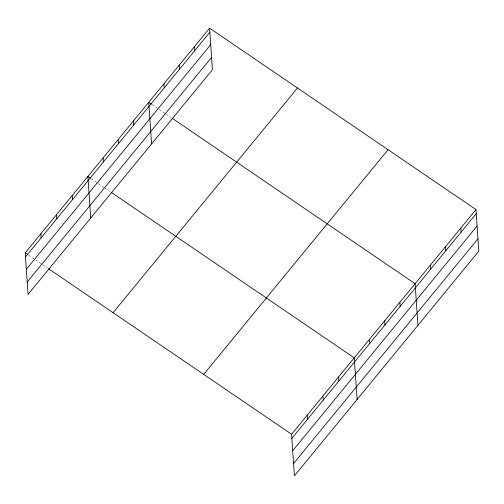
<?xml version="1.0" encoding="UTF-8"?>
<svg xmlns="http://www.w3.org/2000/svg" width="504" height="504" viewBox="0 0 504 504"><rect width="100%" height="100%" fill="white"/><g stroke="black" fill="none" stroke-linecap="round" stroke-linejoin="round"><path stroke-width="0.38" stroke-dasharray="2.52 1.89" d="M151.975 104.486L165.545 113.734M166.194 114.175L170.717 117.256M91.123 178.63L97.587 183.034M98.236 183.475L104.7 187.879M105.342 188.32L109.872 191.4M28.432 255.024L34.896 259.428M35.538 259.869L42.002 264.272M42.651 264.707L47.174 267.794"/><path stroke-width="0.76" d="M209.595 28.142L212.43 69.747L28.035 294.43L25.2 252.825L209.595 28.142L475.965 209.569L478.8 251.175L294.405 475.858L291.57 434.253L475.965 209.569M25.477 256.927L209.872 32.243M26.321 269.3L210.716 44.623M27.191 282.051L211.586 57.374M113.104 312.694L297.492 88.011M203.666 374.384L388.061 149.701M291.848 438.354L476.242 213.671M292.692 450.734L477.086 226.05M293.561 463.485L477.956 238.802M151.326 104.051L148.743 102.287L151.578 143.892M172.009 118.138L415.113 283.714L417.948 325.319M90.481 178.196L87.891 176.431L90.733 218.037M111.163 192.282L354.262 357.859L357.103 399.464M25.2 252.825L27.783 254.583M48.466 268.67L291.57 434.253M460.751 228.104L461.034 232.212M445.536 246.645L445.82 250.746M430.328 265.18L430.605 269.281M399.899 302.249L400.182 306.356M384.691 320.79L384.968 324.891M369.476 339.324L369.753 343.426M338.594 376.961L338.871 381.062M322.919 396.056L323.196 400.157M307.245 415.157L307.522 419.259M194.38 46.677L194.657 50.778M179.166 65.211L179.449 69.319M163.958 83.752L164.235 87.853M133.528 120.821L133.812 124.923M118.32 139.362L118.597 143.464M103.106 157.897L103.383 161.998M72.223 195.527L72.5 199.634M56.549 214.628L56.826 218.73M40.874 233.724L41.152 237.831"/></g></svg>
